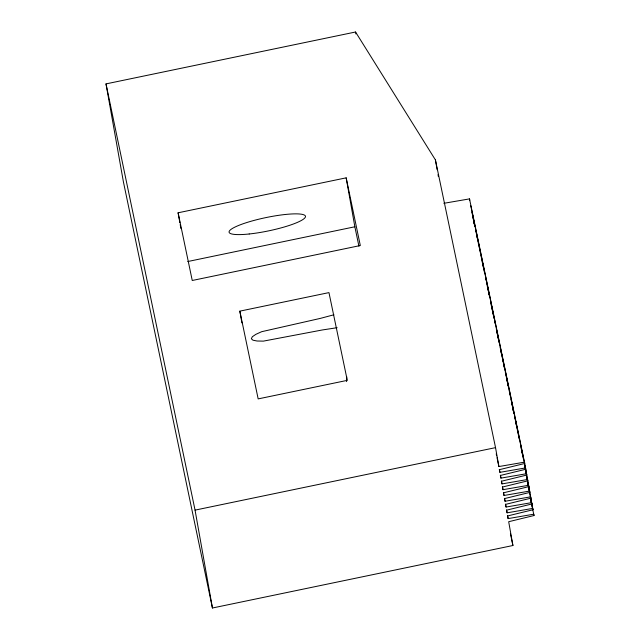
<?xml version="1.0" encoding="UTF-8"?>
<svg xmlns="http://www.w3.org/2000/svg" width="640" height="640" viewBox="0 0 640 640"><rect width="100%" height="100%" fill="white"/><g stroke="black" fill="none" stroke-linecap="round" stroke-linejoin="round"><path stroke-width="0.96" d="M346.568 381.608L346.696 376.672M524.744 463.48L499.44 469.664L499.912 472.336L525.536 467.928L525.768 469.264L500.464 475.448L500.944 478.12L526.56 473.712L526.8 475.048L501.496 481.232L501.968 483.904L527.592 479.496L527.824 480.832L502.52 487.016L502.992 489.688L528.616 485.28L528.856 486.616L503.552 492.8L504.024 495.472L529.648 491.064L529.88 492.4L504.576 498.584L505.048 501.256L530.672 496.848L530.912 498.184L505.6 504.368L506.08 507.04L531.696 502.632L531.936 503.968L506.632 510.152L507.104 512.824L532.728 508.416L532.96 509.752L507.656 515.936L508.128 518.6L533.752 514.2L533.992 515.536L508.688 521.72L512.912 545.512L212.44 608L123.392 181.768L106.008 83.896L355.552 32L435.416 159.912L495.528 447.64L498.888 466.552L524.504 462.144L524.744 463.48L469.512 198.888L443.888 203.296M333.904 314.776L320.336 318.392L261.688 331.688L255.864 334.336L252.336 336.736L251.336 338.736L252.944 340.192L257.048 341.008L263.368 341.128L322.392 329.952L337.136 327.704M178.104 212.792L346.168 177.84L360.312 245.536L192.248 280.488L178.104 212.792L179.848 222.576M187.776 261.528L354.856 226.776L346.168 177.84M239.84 311.144L328.96 292.608L347.288 380.36L258.168 398.896L239.84 311.144L241.92 322.888M212.44 608L195.056 510.128L495.528 447.64M470.744 205.648L525.768 469.264M471.976 212.408L473.608 220.24M474.016 222.2L474.832 226.112M475.856 231.008L478.72 244.704M479.744 249.6L480.56 253.512M480.968 255.472L483.832 269.176M485.464 277L486.288 280.92M486.696 282.872L488.328 290.704M490.576 301.472L493.44 315.168M494.464 320.064L495.28 323.976M496.304 328.872L498.552 339.64M500.184 347.464L503.048 361.168M504.072 366.064L504.888 369.976M505.296 371.936L508.16 385.632M509.184 390.528L510.616 397.376M511.024 399.336L513.272 410.104M514.912 417.928L517.768 431.632M518.792 436.528L519.608 440.44M520.632 445.336L522.88 456.096M524.52 463.928L526.56 473.712M472.616 215.704L474.864 226.464M476.504 234.296L477.32 238.208M478.344 243.104L479.368 248M482.232 261.696L484.48 272.464M487.336 286.168L489.592 296.928M491.224 304.76L492.656 311.608M493.064 313.568L494.088 318.464M496.952 332.16L499.2 342.928M500.832 350.76L501.648 354.672M502.672 359.568L504.312 367.392M506.56 378.16L507.376 382.072M507.784 384.032L508.808 388.928M511.672 402.624L513.92 413.392M515.552 421.224L516.368 425.136M517.392 430.032L519.032 437.856M521.28 448.624L523.528 459.392M524.552 464.28L526.8 475.048M473.816 222.112L474.224 224.064M488.536 292.576L488.944 294.528M512.872 409.032L513.28 410.992M525.136 467.752L527.824 480.832M525.752 471.576L528.856 486.616M526.376 475.408L529.648 491.064M527.016 478.696L529.88 492.4M527.608 482.168L530.912 498.184M528.224 485.992L529.28 491.24M529.656 492.848L531.936 503.968M530.272 496.672L532.728 508.416M530.304 497.024L532.96 509.752M530.888 500.496L533.992 515.536M496.224 453.832L496.64 455.784M497.048 457.744L498.888 466.552M499.296 469.4L499.912 472.336M500.328 475.184L500.944 478.12M501.352 480.968L501.968 483.904M502.384 486.752L502.992 489.688M503.408 492.536L504.024 495.472M504.44 498.32L505.048 501.256M505.464 504.104L506.08 507.04M506.488 509.888L507.104 512.824M507.52 515.664L508.128 518.6M510.456 533.768L512.912 545.512M354.856 226.776L358.904 246.12M106.008 83.896L195.056 510.128M469.512 198.888L469.744 200.224M472.592 216.24L472.832 217.568M435.416 159.912L437.152 169.696M438.024 174.592L438.368 176.552M355.552 32L355.904 33.96M180.192 224.536L180.888 228.448M249.2 233.984A39.016 6.776 -11.8 0 0 305.472 216.288A39.016 6.776 -11.8 0 0 247.152 222.424A39.016 6.776 -11.8 0 0 249.2 233.984"/></g></svg>
